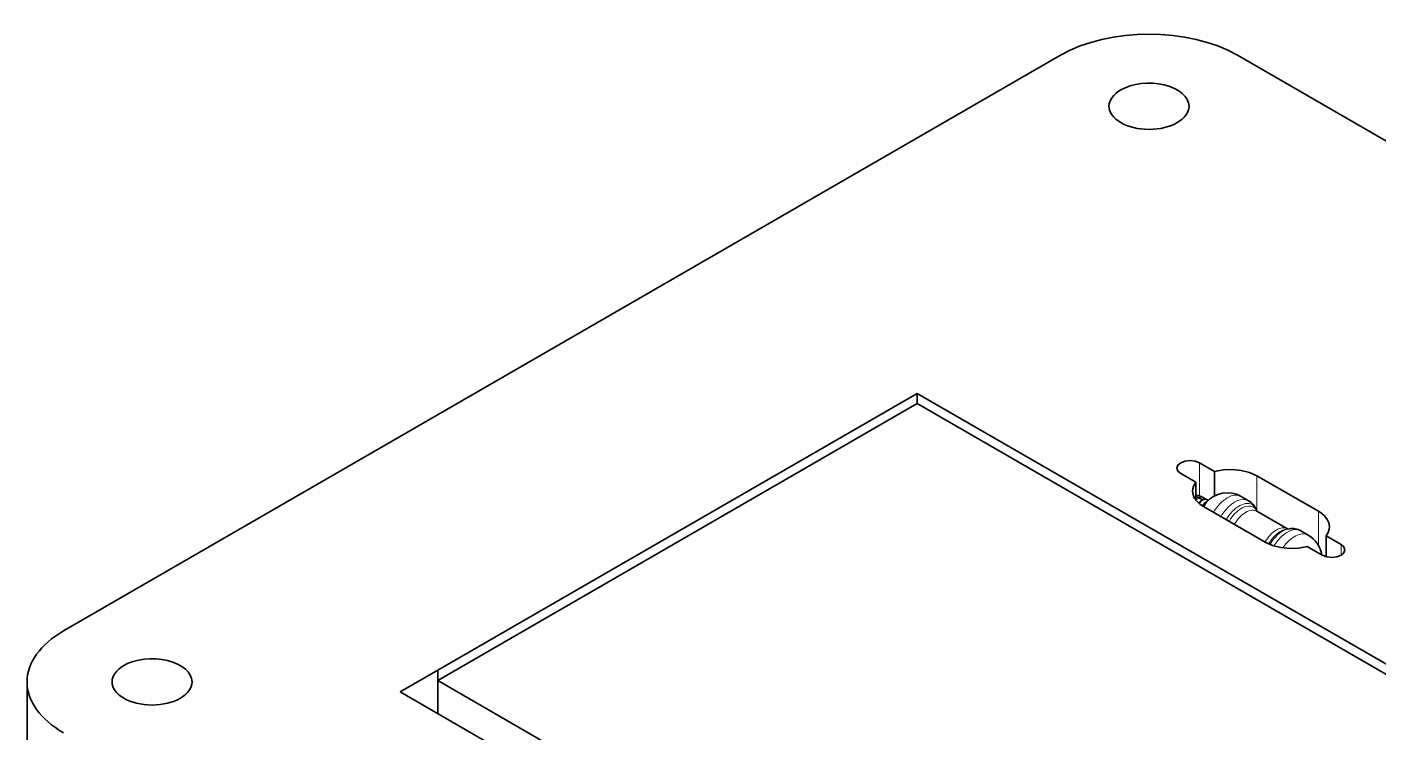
# Model space of a CAD drawing. Extents: x 145 to 857, y 42 to 790.
# Drawn here: x 654.2 to 708.3, y 617 to 645.2 of the extents above; entities that cross this region are included whole.
import ezdxf

# ---------------------------------------------------------------- set-up
doc = ezdxf.new("R2010")
doc.units = 0

msp = doc.modelspace()

# ---------------------------------------------------------------- linework, layer by layer
at = {"color": 7, "lineweight": 35}
for p, q in [((695.572, 644.114), (655.705, 621.097)), ((749.142, 617.268), (702.643, 644.114)), ((689.839, 630.593), (670.665, 619.523)), ((725.734, 609.869), (689.839, 630.593)), ((689.839, 630.185), (670.665, 619.115)), ((725.381, 609.665), (689.839, 630.185)), ((706.206, 598.595), (670.665, 619.115)), ((669.164, 618.658), (705.06, 597.933))]:
    msp.add_line(p, q, dxfattribs=at)
at = {"color": 7, "lineweight": 35, "ltscale": 0.010207}
msp.add_line((689.839, 630.593), (689.839, 630.185), dxfattribs=at)
at = {"color": 7, "lineweight": 35, "ltscale": 0.017328}
for p, q in [((701.731, 627.473), (701.131, 627.82)), ((700.383, 627.388), (700.983, 627.041))]:
    msp.add_line(p, q, dxfattribs=at)
at = {"color": 7, "lineweight": 13, "ltscale": 0.033188}
msp.add_line((701.131, 627.82), (701.131, 626.492), dxfattribs=at)
at = {"color": 7, "lineweight": 35, "ltscale": 0.024423}
msp.add_line((701.731, 627.473), (701.731, 626.496), dxfattribs=at)
at = {"color": 7, "lineweight": 35, "ltscale": 0.071084}
msp.add_line((705.884, 625.877), (703.422, 627.298), dxfattribs=at)
at = {"color": 7, "lineweight": 13, "ltscale": 0.035507}
msp.add_line((703.422, 627.298), (703.422, 625.878), dxfattribs=at)
at = {"color": 7, "lineweight": 35, "ltscale": 0.01812}
msp.add_line((700.983, 627.041), (700.983, 626.316), dxfattribs=at)
at = {"color": 7, "lineweight": 35, "ltscale": 0.004088}
msp.add_line((701.102, 626.415), (701.243, 626.333), dxfattribs=at)
at = {"color": 7, "lineweight": 35, "ltscale": 0.006207}
msp.add_line((701.26, 626.435), (701.475, 626.311), dxfattribs=at)
at = {"color": 7, "lineweight": 35, "ltscale": 0.071083}
msp.add_line((701.286, 626.065), (703.748, 624.643), dxfattribs=at)
at = {"color": 7, "lineweight": 35, "ltscale": 0.00212}
msp.add_line((701.402, 626.353), (701.475, 626.311), dxfattribs=at)
at = {"color": 7, "lineweight": 35, "ltscale": 0.008566}
msp.add_line((702.791, 626.474), (703.088, 626.303), dxfattribs=at)
at = {"color": 7, "lineweight": 35, "ltscale": 0.001755}
msp.add_line((703.424, 625.878), (703.397, 625.943), dxfattribs=at)
at = {"color": 7, "lineweight": 35, "ltscale": 0.000145632}
msp.add_line((703.423, 625.879), (703.418, 625.882), dxfattribs=at)
at = {"color": 7, "lineweight": 35, "ltscale": 0.035355}
msp.add_line((703.423, 625.879), (704.647, 625.172), dxfattribs=at)
at = {"color": 7, "lineweight": 13, "ltscale": 0.034038}
msp.add_line((705.884, 625.877), (705.884, 624.515), dxfattribs=at)
at = {"color": 7, "lineweight": 35, "ltscale": 0.002459}
msp.add_line((704.618, 625.169), (704.716, 625.182), dxfattribs=at)
at = {"color": 7, "lineweight": 35, "ltscale": 0.008564}
msp.add_line((705.182, 625.094), (705.478, 624.923), dxfattribs=at)
at = {"color": 7, "lineweight": 35, "ltscale": 0.017334}
for p, q in [((705.439, 624.468), (706.039, 624.122)), ((706.788, 624.554), (706.187, 624.901))]:
    msp.add_line(p, q, dxfattribs=at)
at = {"color": 7, "lineweight": 35, "ltscale": 0.020975}
msp.add_line((706.187, 624.901), (706.187, 624.062), dxfattribs=at)
at = {"color": 7, "lineweight": 13, "ltscale": 0.010802}
msp.add_line((706.788, 624.554), (706.788, 624.122), dxfattribs=at)
at = {"color": 7, "lineweight": 35, "ltscale": 0.061237}
msp.add_line((654.241, 616.607), (654.241, 619.056), dxfattribs=at)
at = {"color": 7, "lineweight": 35, "ltscale": 0.043305}
msp.add_line((670.664, 619.524), (669.164, 618.658), dxfattribs=at)
at = {"color": 7, "lineweight": 35, "ltscale": 0.043304}
msp.add_line((670.664, 619.524), (670.664, 617.792), dxfattribs=at)
at = {"color": 7, "lineweight": 35, "ltscale": 2.6692e-05}
msp.add_line((670.665, 619.523), (670.664, 619.524), dxfattribs=at)
at = {"color": 7, "lineweight": 35, "ltscale": 0.010205}
msp.add_line((670.665, 619.523), (670.665, 619.115), dxfattribs=at)
at = {"color": 7, "lineweight": 35}
for points in [[(700.383, 627.82), (700.266, 627.719), (700.227, 627.604)], [(701.131, 627.82), (700.956, 627.887), (700.757, 627.909), (700.558, 627.887), (700.383, 627.82)], [(700.227, 627.604), (700.266, 627.489), (700.383, 627.388)], [(703.422, 627.298), (703.124, 627.432), (702.789, 627.516), (702.435, 627.551), (702.077, 627.536), (701.731, 627.473)], [(700.847, 626.678), (700.868, 626.531), (700.933, 626.387), (701.042, 626.25), (701.151, 626.154), (701.286, 626.065)], [(706.323, 625.264), (706.302, 625.411), (706.237, 625.555), (706.128, 625.692), (706.019, 625.788), (705.884, 625.877)], [(703.748, 624.643), (704.046, 624.51), (704.381, 624.426), (704.735, 624.391), (705.093, 624.405), (705.439, 624.468)], [(706.943, 624.338), (706.904, 624.453), (706.788, 624.554)], [(706.039, 624.122), (706.214, 624.055), (706.414, 624.032), (706.613, 624.055), (706.788, 624.122)], [(706.788, 624.122), (706.904, 624.223), (706.943, 624.338)]]:
    msp.add_lwpolyline(points, dxfattribs=at)
for centre, radius, start, end in [((701.434, 626.664), 0.587, 140.0509, 178.598), ((702.241, 625.522), 1.1, 60.001, 140.3854), ((700.931, 625.878), 0.646, 59.3931, 85.3821), ((702.242, 625.522), 1.1, 140.3861, 150.3417), ((702.72, 625.674), 0.729, 21.6332, 59.6145), ((704.822, 624.46), 0.729, 60.3987, 98.3534), ((705.736, 625.278), 0.588, 320.0514, 358.5986), ((704.928, 623.97), 1.1, 8.6627, 59.9858)]:
    msp.add_arc(centre, radius, start, end, dxfattribs=at)
for centre, major_axis, start_param, end_param in [((699.108, 642.073), (5, 0), 0.785398, 2.356194), ((699.108, 642.073), (1.6, 0), 0, 2.356194), ((699.108, 642.073), (1.6, 0), 2.356194, 3.141593), ((699.108, 642.073), (1.6, 0), 3.141593, 6.283185), ((701.102, 625.762), (0.4, -0.693), 2.356194, 2.5685), ((701.235, 626.084), (0.15, 0.26), 0.745591, 1.472285), ((701.252, 626.093), (-0.15, -0.26), 3.141593, 4.675854), ((701.252, 626.093), (0.15, 0.26), 0.825206, 1.534261), ((659.241, 619.056), (5, 0), 2.356194, 3.141593), ((659.241, 619.056), (1.6, 0), 2.356194, 3.141593), ((659.241, 619.056), (1.6, 0), 0, 2.356194), ((659.241, 619.056), (5, 0), 3.141593, 3.926991), ((659.241, 619.056), (1.6, 0), 3.141593, 6.283185)]:
    msp.add_ellipse(centre, major_axis=major_axis, ratio=0.57735, start_param=start_param, end_param=end_param, dxfattribs=at)
at = {"color": 7, "lineweight": 13}
for centre, major_axis, start_param, end_param in [((701.093, 626.165), (0.15, 0.26), 0.745591, 1.320205), ((701.11, 626.175), (-0.15, -0.26), 3.141495, 3.966798), ((701.393, 626.012), (-0.15, -0.26), 3.686737, 4.73331), ((702.241, 625.522), (-0.55, -0.953), 3.141622, 4.71905), ((702.538, 625.35), (0.55, 0.953), 0.000029, 1.285398), ((702.796, 625.202), (-0.484, -0.837), 2.768228, 4.719963), ((702.715, 625.248), (0.516, 0.895), 5.862605, 7.568583), ((702.538, 625.35), (-0.55, -0.953), 4.426991, 4.71905), ((702.715, 625.248), (-0.516, -0.895), 4.426991, 4.71948), ((702.973, 625.1), (-0.45, -0.779), 3.141622, 4.720526), ((704.197, 624.393), (-0.45, -0.779), 3.141622, 4.720526), ((704.374, 624.29), (-0.484, -0.837), 3.562174, 4.711192), ((704.455, 624.244), (0.516, 0.895), 0.420581, 1.285398), ((704.632, 624.142), (0.55, 0.953), 0.000029, 1.285398), ((704.928, 623.97), (-0.55, -0.953), 3.141622, 4.576758), ((704.455, 624.244), (-0.516, -0.895), 4.426991, 4.704869), ((704.632, 624.142), (-0.55, -0.953), 4.426991, 4.677934)]:
    msp.add_ellipse(centre, major_axis=major_axis, ratio=0.57735, start_param=start_param, end_param=end_param, dxfattribs=at)

doc.saveas('drawing.dxf')
